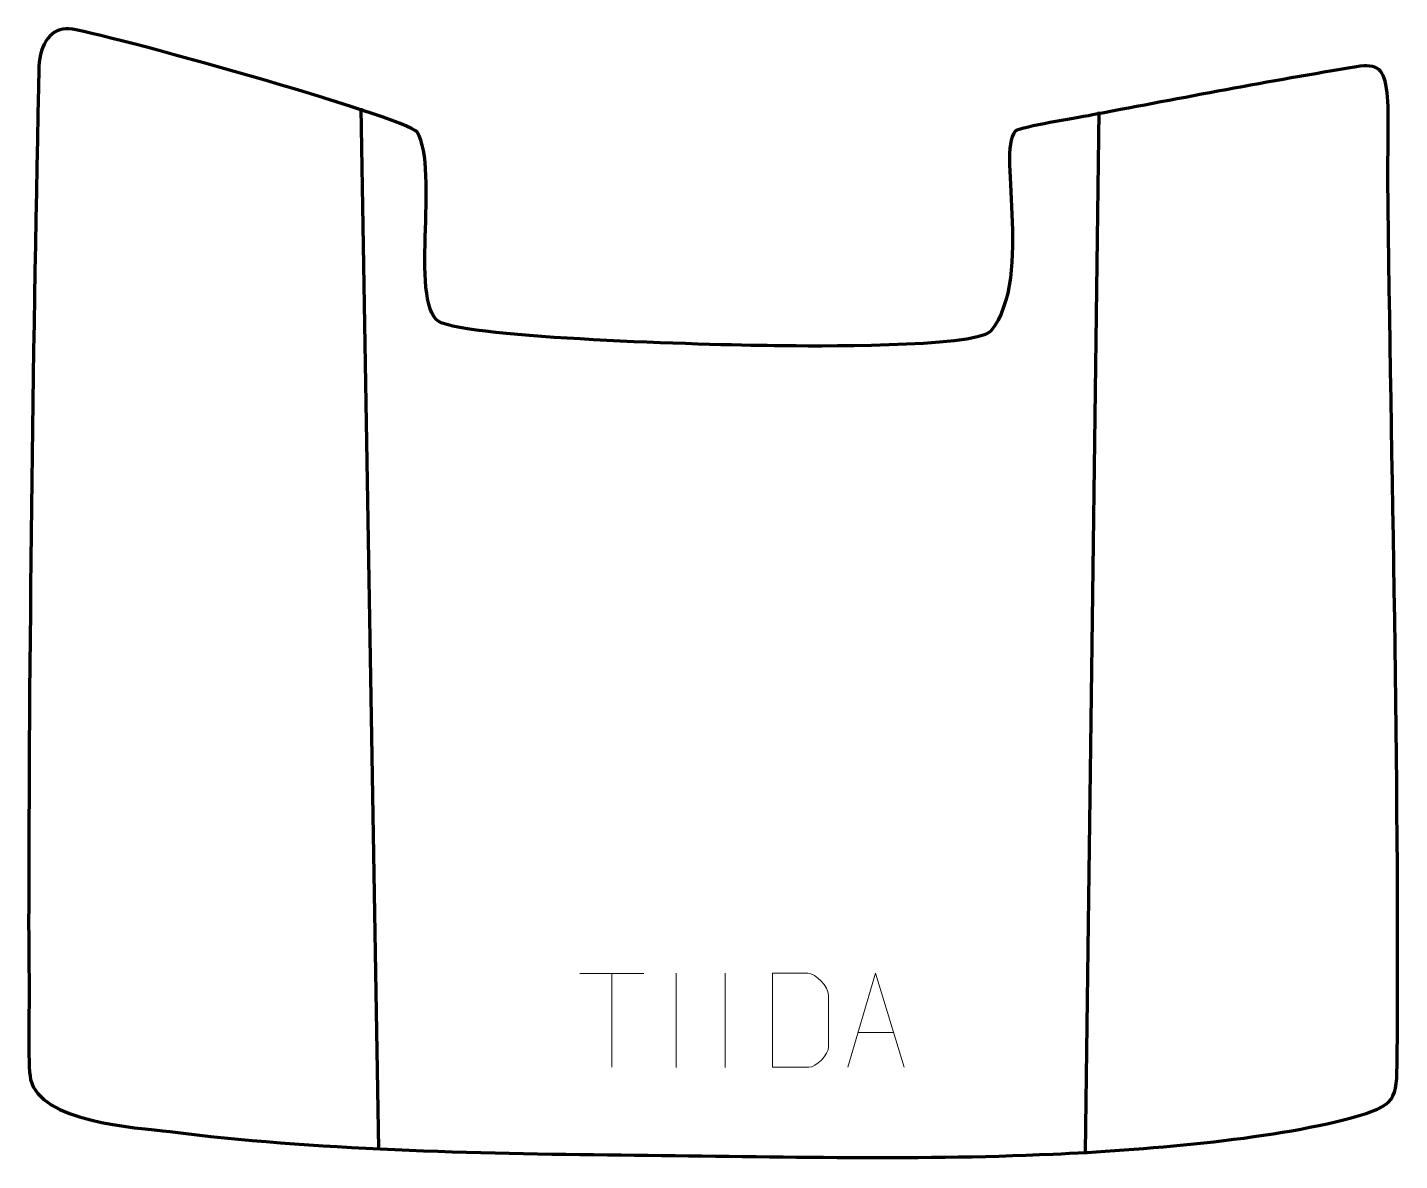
# Model space of a CAD drawing. Header units: millimetres. Extents: x -450 to -86, y 453 to 754.
import ezdxf

# ---------------------------------------------------------------- set-up
doc = ezdxf.new("R2010")
doc.units = ezdxf.units.MM
doc.header["$MEASUREMENT"] = 0
doc.layers.add('layer 1', color=7, linetype='Continuous', plot=False)
doc.layers.add('layer 2', color=7, linetype='Continuous')
doc.layers.add('layer 3', color=7, linetype='Continuous')

msp = doc.modelspace()

# ---------------------------------------------------------------- linework, layer by layer
at = {"layer": 'layer 1', "color": 250, "lineweight": 9}
for points in [[(-303.2458, 503.0633), (-303.2458, 503.0633), (-286.2586, 503.0633), (-286.2586, 503.0633)], [(-294.752, 478.1333), (-294.752, 478.1333), (-294.752, 503.0868), (-294.752, 503.0868)], [(-277.7522, 503.0971), (-277.7522, 503.0971), (-277.7522, 478.123), (-277.7522, 478.123)], [(-264.7522, 503.0971), (-264.7522, 503.0971), (-264.7522, 478.123), (-264.7522, 478.123)], [(-229.5, 487.3827), (-229.5, 487.3827), (-220.0043, 487.3827), (-220.0043, 487.3827)]]:
    msp.add_open_spline(points, degree=3, dxfattribs=at)
for points, knots in [([(-252.1445, 478.1614), (-249.8127, 478.1618), (-244.8625, 478.1378), (-242.531, 478.1375), (-242.531, 478.1375), (-240.606, 478.0321), (-237.2874, 481.5737), (-237.2986, 483.591), (-237.2986, 483.591), (-237.299, 489.3611), (-237.299, 491.5308), (-237.2986, 497.3001), (-237.2986, 497.3001), (-237.3029, 499.4382), (-240.6774, 503.0983), (-242.8298, 503.0848), (-242.8298, 503.0848), (-245.1555, 503.0848), (-249.8798, 503.0848), (-252.2059, 503.0848), (-252.2059, 503.0848), (-252.2055, 497.3379), (-252.1442, 483.9087), (-252.1445, 478.1614)], [0, 0, 0, 0, 0.14285714, 0.14285714, 0.14285714, 0.14285714, 0.28571429, 0.28571429, 0.28571429, 0.28571429, 0.42857143, 0.42857143, 0.42857143, 0.42857143, 0.57142857, 0.57142857, 0.57142857, 0.57142857, 0.71428571, 0.71428571, 0.71428571, 0.71428571, 1, 1, 1, 1]), ([(-232.2226, 478.1333), (-232.2226, 478.1333), (-224.8516, 503.0868), (-224.8516, 503.0868), (-224.8516, 503.0868), (-224.8516, 503.0868), (-217.2817, 478.1333), (-217.2817, 478.1333)], [0, 0, 0, 0, 0.33333333, 0.33333333, 0.33333333, 0.33333333, 1, 1, 1, 1])]:
    msp.add_open_spline(points, degree=3, knots=knots, dxfattribs=at)
at = {"layer": 'layer 2', "color": 142, "lineweight": 158}
for points in [[(-361.3559, 732.707), (-361.3559, 732.707), (-356.6787, 456.5077), (-356.6787, 456.5077)], [(-165.6313, 731.7382), (-165.6313, 731.7382), (-169.1936, 455.606), (-169.1936, 455.606)]]:
    msp.add_open_spline(points, degree=3, dxfattribs=at)
at = {"layer": 'layer 3', "color": 242, "lineweight": 158}
msp.add_open_spline([(-194.3071, 673.3867), (-182.486, 688.4445), (-193.3615, 723.4823), (-187.3335, 726.8415), (-187.3335, 726.8415), (-183.3379, 728.2068), (-170.9222, 730.1729), (-166.3327, 731.0504), (-166.3327, 731.0504), (-143.468, 735.4217), (-120.2521, 739.8637), (-97.293, 743.6484), (-97.293, 743.6484), (-91.6447, 744.5794), (-89.8538, 743.1393), (-89.1442, 736.758), (-89.1442, 736.758), (-88.5389, 731.314), (-89.0106, 719.9841), (-88.9404, 713.7583), (-88.9404, 713.7583), (-88.0557, 636.1316), (-85.8422, 558.1919), (-86.4723, 480.5908), (-86.4723, 480.5908), (-86.5638, 469.3231), (-86.6267, 468.0614), (-98.6789, 464.7446), (-98.6789, 464.7446), (-120.0808, 458.8548), (-155.1713, 456.1225), (-177.7348, 455.1061), (-177.7348, 455.1061), (-215.915, 453.386), (-254.1473, 454.5458), (-292.3437, 454.8823), (-292.3437, 454.8823), (-330.9459, 455.2902), (-373.958, 456.2222), (-412.0365, 461.0715), (-412.0365, 461.0715), (-421.3521, 462.1328), (-446.5672, 463.6734), (-448.9558, 474.9248), (-448.9558, 474.9248), (-449.7959, 478.8822), (-449.2777, 494.8442), (-449.3503, 500.2819), (-449.3503, 500.2819), (-449.4178, 505.3262), (-449.4645, 510.3646), (-449.4727, 515.4096), (-449.4727, 515.4096), (-449.4092, 589.4287), (-448.4141, 664.1157), (-446.8772, 738.1359), (-446.8772, 738.1359), (-446.8386, 739.9988), (-446.7986, 741.8618), (-446.7479, 743.7245), (-446.7479, 743.7245), (-446.5762, 749.8319), (-443.264, 754.1057), (-438.776, 753.7253), (-438.776, 753.7253), (-431.1154, 753.076), (-349.4624, 730.2528), (-346.4505, 726.3454), (-346.4505, 726.3454), (-340.2386, 716.4767), (-349.0828, 678.8738), (-339.8315, 675.6255), (-339.8315, 675.6255), (-327.4617, 671.282), (-265.4314, 669.7488), (-250.2044, 669.6076), (-250.2044, 669.6076), (-242.7655, 669.5387), (-199.089, 669.0309), (-194.3071, 673.3867)], degree=3, knots=[0, 0, 0, 0, 0.04761905, 0.04761905, 0.04761905, 0.04761905, 0.0952381, 0.0952381, 0.0952381, 0.0952381, 0.14285714, 0.14285714, 0.14285714, 0.14285714, 0.19047619, 0.19047619, 0.19047619, 0.19047619, 0.23809524, 0.23809524, 0.23809524, 0.23809524, 0.28571429, 0.28571429, 0.28571429, 0.28571429, 0.33333333, 0.33333333, 0.33333333, 0.33333333, 0.38095238, 0.38095238, 0.38095238, 0.38095238, 0.42857143, 0.42857143, 0.42857143, 0.42857143, 0.47619048, 0.47619048, 0.47619048, 0.47619048, 0.52380952, 0.52380952, 0.52380952, 0.52380952, 0.57142857, 0.57142857, 0.57142857, 0.57142857, 0.61904762, 0.61904762, 0.61904762, 0.61904762, 0.66666667, 0.66666667, 0.66666667, 0.66666667, 0.71428571, 0.71428571, 0.71428571, 0.71428571, 0.76190476, 0.76190476, 0.76190476, 0.76190476, 0.80952381, 0.80952381, 0.80952381, 0.80952381, 0.85714286, 0.85714286, 0.85714286, 0.85714286, 0.9047619, 0.9047619, 0.9047619, 0.9047619, 1, 1, 1, 1], dxfattribs=at)

doc.saveas('drawing.dxf')
